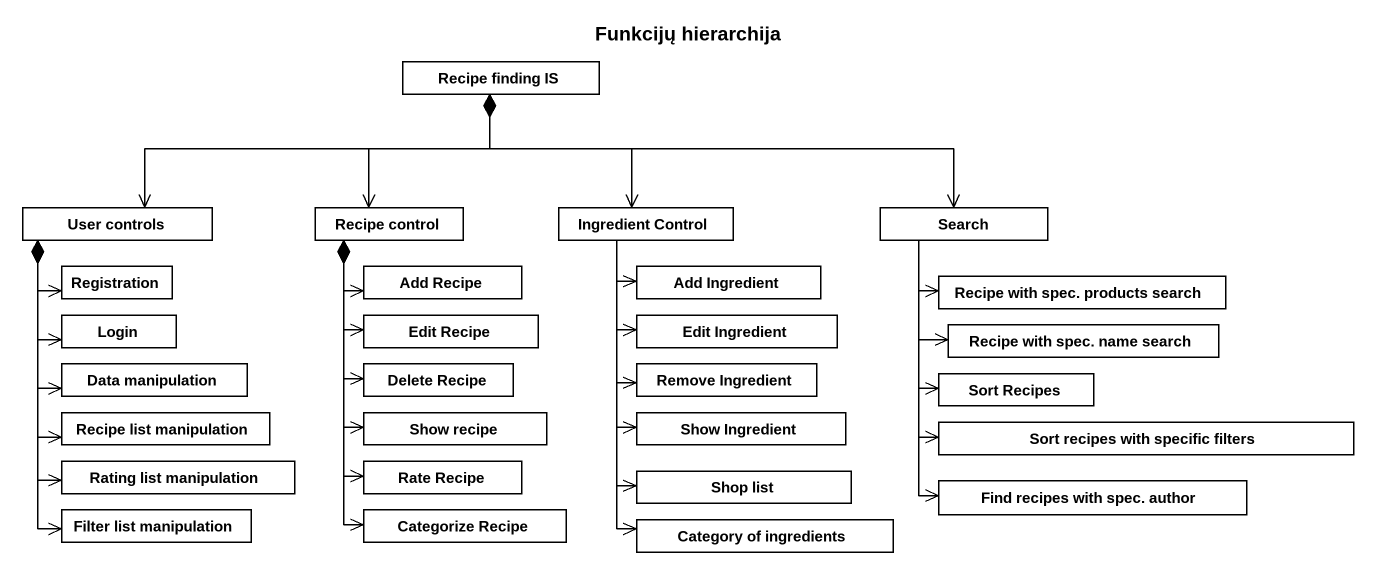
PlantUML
@startuml
title Funkcijų hierarchija
hide circle
hide empty members
class "Recipe finding IS" as Recipe_finding_IS
class "User controls" as User_controls
class "Recipe control" as Recipe_control
class "Ingredient Control" as Ingredient_Control
class Search
class Registration
class "Add Recipe" as Add_Recipe
class "Add Ingredient" as Add_Ingredient
class "Recipe with spec. products search" as Recipe_with_spec_products
class Login
class "Data manipulation" as Data_manipulation
class "Edit Recipe" as Edit_Recipe
class "Delete Recipe" as Delete_Recipe
class "Edit Ingredient" as Edit_Ingredient
class "Remove Ingredient" as Remove_Ingredient
class "Recipe with spec. name search" as Recipe_with_spec_name_search
class "Recipe list manipulation" as Recipe_list_manipulation
class "Show recipe" as Show_recipe
class "Show Ingredient" as Show_Ingredient
class "Sort Recipes" as Sort_Recipes
class "Sort recipes with specific filters" as Sort_recipes_with_specific
class "Rating list manipulation" as Rating_list_manipulation
class "Rate Recipe" as Rate_Recipe
class "Shop list" as Shop_list
class "Find recipes with spec. author" as Find_recipes_with_spec
class "Filter list manipulation" as Filter_list_manipulation
class "Categorize Recipe" as Categorize_Recipe
class "Category of ingredients" as Category_of_ingredients
Recipe_finding_IS *-left-> User_controls
Recipe_finding_IS *--> Recipe_control
Recipe_finding_IS *--> Ingredient_Control
Recipe_finding_IS -right-> Search
User_controls *--> Registration
User_controls *--> Login
User_controls *--> Data_manipulation
User_controls *--> Recipe_list_manipulation
User_controls --> Rating_list_manipulation
User_controls --> Filter_list_manipulation
Recipe_control *--> Add_Recipe
Recipe_control --> Edit_Recipe
Recipe_control --> Delete_Recipe
Recipe_control --> Show_recipe
Recipe_control --> Rate_Recipe
Recipe_control --> Categorize_Recipe
Ingredient_Control --> Add_Ingredient
Ingredient_Control --> Edit_Ingredient
Ingredient_Control --> Remove_Ingredient
Ingredient_Control --> Show_Ingredient
Ingredient_Control --> Shop_list
Ingredient_Control --> Category_of_ingredients
Search -right-> Recipe_with_spec_products
Search --> Recipe_with_spec_name_search
Search --> Sort_Recipes
Search --> Sort_recipes_with_specific
Search --> Find_recipes_with_spec
@enduml
